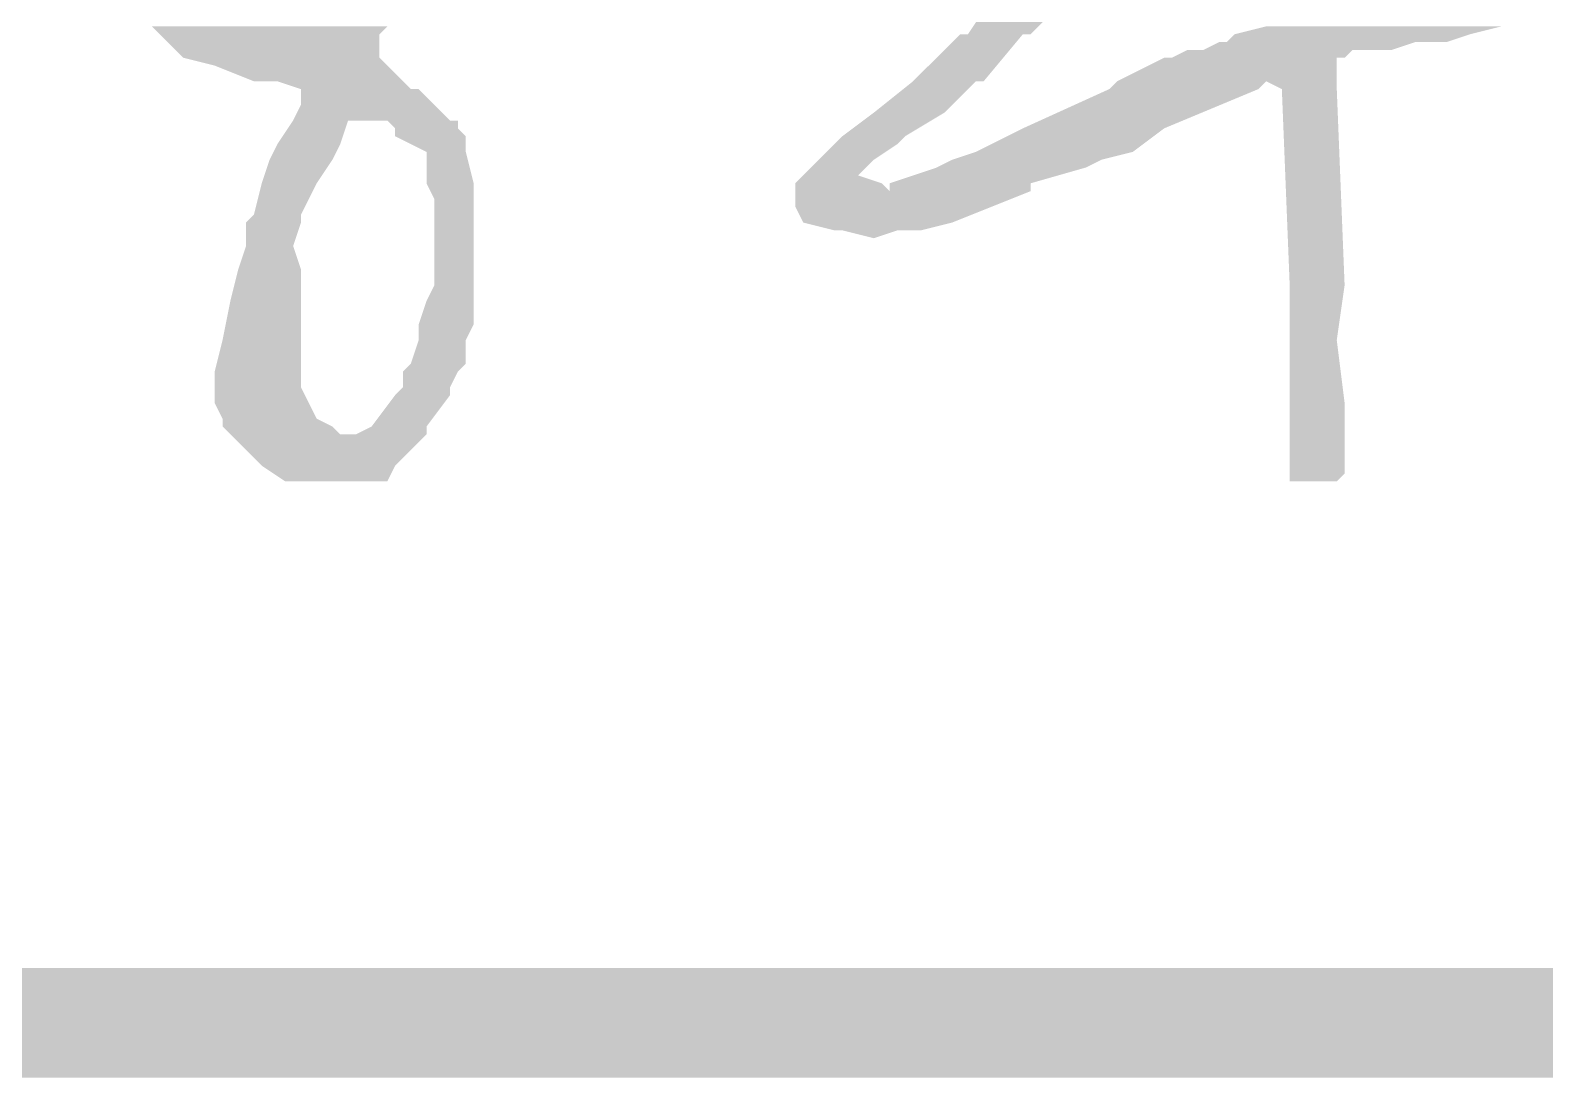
# Model space of a CAD drawing. Header units: millimetres. Extents: x 24 to 410, y 10 to 282.
# Drawn here: x 328.65 to 336.83, y 9.65 to 15.3 of the extents above; entities that cross this region are included whole.
import ezdxf

# ---------------------------------------------------------------- set-up
doc = ezdxf.new("R2010")
doc.units = ezdxf.units.MM
doc.layers.add('Watermark', color=7, linetype='Continuous')

msp = doc.modelspace()

# ---------------------------------------------------------------- hatches: boundary and pattern name
h = msp.add_hatch(color=7)
h.dxf.hatch_style = 2
h.paths.add_polyline_path([(30.395333, 10.244667), (29.802667, 9.652), (409.786667, 10.244667)])
h = msp.add_hatch(color=7)
h.dxf.hatch_style = 2
h.paths.add_polyline_path([(29.802667, 9.652), (409.786667, 10.244667), (410.379333, 9.652)])
at = {"layer": 'Watermark'}
h = msp.add_hatch(color=7, dxfattribs=at)
h.dxf.hatch_style = 2
h.paths.add_polyline_path([(333.798333, 15.409333), (333.713667, 15.282333), (334.052333, 15.282333)])
h = msp.add_hatch(color=7, dxfattribs=at)
h.dxf.hatch_style = 2
h.paths.add_polyline_path([(333.798333, 15.409333), (334.179333, 15.409333), (334.052333, 15.282333)])
h = msp.add_hatch(color=7, dxfattribs=at)
h.dxf.hatch_style = 2
h.paths.add_polyline_path([(329.311, 15.324667), (329.353333, 15.282333), (330.538667, 15.282333)])
h = msp.add_hatch(color=7, dxfattribs=at)
h.dxf.hatch_style = 2
h.paths.add_polyline_path([(329.311, 15.324667), (330.581, 15.324667), (330.538667, 15.282333)])
h = msp.add_hatch(color=7, dxfattribs=at)
h.dxf.hatch_style = 2
h.paths.add_polyline_path([(329.353333, 15.282333), (329.395667, 15.24), (330.538667, 15.24)])
h = msp.add_hatch(color=7, dxfattribs=at)
h.dxf.hatch_style = 2
h.paths.add_polyline_path([(329.353333, 15.282333), (330.538667, 15.282333), (330.538667, 15.24)])
h = msp.add_hatch(color=7, dxfattribs=at)
h.dxf.hatch_style = 2
h.paths.add_polyline_path([(333.671333, 15.282333), (333.417333, 15.028333), (333.798333, 15.028333)])
h = msp.add_hatch(color=7, dxfattribs=at)
h.dxf.hatch_style = 2
h.paths.add_polyline_path([(333.713667, 15.282333), (333.671333, 15.282333), (334.01, 15.282333)])
h = msp.add_hatch(color=7, dxfattribs=at)
h.dxf.hatch_style = 2
h.paths.add_polyline_path([(333.671333, 15.282333), (334.01, 15.282333), (333.798333, 15.028333)])
h = msp.add_hatch(color=7, dxfattribs=at)
h.dxf.hatch_style = 2
h.paths.add_polyline_path([(333.713667, 15.282333), (334.052333, 15.282333), (334.01, 15.282333)])
h = msp.add_hatch(color=7, dxfattribs=at)
h.dxf.hatch_style = 2
h.paths.add_polyline_path([(335.153, 15.282333), (335.110667, 15.24), (336.296, 15.24)])
h = msp.add_hatch(color=7, dxfattribs=at)
h.dxf.hatch_style = 2
h.paths.add_polyline_path([(335.322333, 15.324667), (335.153, 15.282333), (336.423, 15.282333)])
h = msp.add_hatch(color=7, dxfattribs=at)
h.dxf.hatch_style = 2
h.paths.add_polyline_path([(335.153, 15.282333), (336.423, 15.282333), (336.296, 15.24)])
h = msp.add_hatch(color=7, dxfattribs=at)
h.dxf.hatch_style = 2
h.paths.add_polyline_path([(335.322333, 15.324667), (336.592333, 15.324667), (336.423, 15.282333)])
h = msp.add_hatch(color=7, dxfattribs=at)
h.dxf.hatch_style = 2
h.paths.add_polyline_path([(329.395667, 15.24), (329.438, 15.197667), (330.538667, 15.197667)])
h = msp.add_hatch(color=7, dxfattribs=at)
h.dxf.hatch_style = 2
h.paths.add_polyline_path([(329.395667, 15.24), (330.538667, 15.24), (330.538667, 15.197667)])
h = msp.add_hatch(color=7, dxfattribs=at)
h.dxf.hatch_style = 2
h.paths.add_polyline_path([(329.438, 15.197667), (329.480333, 15.155333), (330.538667, 15.155333)])
h = msp.add_hatch(color=7, dxfattribs=at)
h.dxf.hatch_style = 2
h.paths.add_polyline_path([(329.438, 15.197667), (330.538667, 15.197667), (330.538667, 15.155333)])
h = msp.add_hatch(color=7, dxfattribs=at)
h.dxf.hatch_style = 2
h.paths.add_polyline_path([(334.899, 15.197667), (334.814333, 15.155333), (335.745667, 15.155333)])
h = msp.add_hatch(color=7, dxfattribs=at)
h.dxf.hatch_style = 2
h.paths.add_polyline_path([(334.983667, 15.197667), (334.899, 15.197667), (335.788, 15.197667)])
h = msp.add_hatch(color=7, dxfattribs=at)
h.dxf.hatch_style = 2
h.paths.add_polyline_path([(334.899, 15.197667), (335.788, 15.197667), (335.745667, 15.155333)])
h = msp.add_hatch(color=7, dxfattribs=at)
h.dxf.hatch_style = 2
h.paths.add_polyline_path([(335.068333, 15.24), (334.983667, 15.197667), (335.999667, 15.197667)])
h = msp.add_hatch(color=7, dxfattribs=at)
h.dxf.hatch_style = 2
h.paths.add_polyline_path([(334.983667, 15.197667), (335.999667, 15.197667), (335.788, 15.197667)])
h = msp.add_hatch(color=7, dxfattribs=at)
h.dxf.hatch_style = 2
h.paths.add_polyline_path([(335.110667, 15.24), (335.068333, 15.24), (336.126667, 15.24)])
h = msp.add_hatch(color=7, dxfattribs=at)
h.dxf.hatch_style = 2
h.paths.add_polyline_path([(335.068333, 15.24), (336.126667, 15.24), (335.999667, 15.197667)])
h = msp.add_hatch(color=7, dxfattribs=at)
h.dxf.hatch_style = 2
h.paths.add_polyline_path([(335.110667, 15.24), (336.296, 15.24), (336.126667, 15.24)])
h = msp.add_hatch(color=7, dxfattribs=at)
h.dxf.hatch_style = 2
h.paths.add_polyline_path([(329.480333, 15.155333), (329.649667, 15.113), (330.581, 15.113)])
h = msp.add_hatch(color=7, dxfattribs=at)
h.dxf.hatch_style = 2
h.paths.add_polyline_path([(329.480333, 15.155333), (330.538667, 15.155333), (330.581, 15.113)])
h = msp.add_hatch(color=7, dxfattribs=at)
h.dxf.hatch_style = 2
h.paths.add_polyline_path([(334.772, 15.155333), (334.518, 15.028333), (335.703333, 15.028333)])
h = msp.add_hatch(color=7, dxfattribs=at)
h.dxf.hatch_style = 2
h.paths.add_polyline_path([(334.814333, 15.155333), (334.772, 15.155333), (335.703333, 15.155333)])
h = msp.add_hatch(color=7, dxfattribs=at)
h.dxf.hatch_style = 2
h.paths.add_polyline_path([(334.772, 15.155333), (335.703333, 15.155333), (335.703333, 15.028333)])
h = msp.add_hatch(color=7, dxfattribs=at)
h.dxf.hatch_style = 2
h.paths.add_polyline_path([(334.814333, 15.155333), (335.745667, 15.155333), (335.703333, 15.155333)])
h = msp.add_hatch(color=7, dxfattribs=at)
h.dxf.hatch_style = 2
h.paths.add_polyline_path([(329.649667, 15.113), (330.581, 15.113)])
h = msp.add_hatch(color=7, dxfattribs=at)
h.dxf.hatch_style = 2
h.paths.add_polyline_path([(329.649667, 15.113), (330.581, 15.113)])
h = msp.add_hatch(color=7, dxfattribs=at)
h.dxf.hatch_style = 2
h.paths.add_polyline_path([(329.649667, 15.113), (329.861333, 15.028333), (330.665667, 15.028333)])
h = msp.add_hatch(color=7, dxfattribs=at)
h.dxf.hatch_style = 2
h.paths.add_polyline_path([(329.649667, 15.113), (330.581, 15.113), (330.665667, 15.028333)])
h = msp.add_hatch(color=7, dxfattribs=at)
h.dxf.hatch_style = 2
h.paths.add_polyline_path([(329.861333, 15.028333), (330.665667, 15.028333)])
h = msp.add_hatch(color=7, dxfattribs=at)
h.dxf.hatch_style = 2
h.paths.add_polyline_path([(329.861333, 15.028333), (330.665667, 15.028333)])
h = msp.add_hatch(color=7, dxfattribs=at)
h.dxf.hatch_style = 2
h.paths.add_polyline_path([(329.988333, 15.028333), (330.115333, 14.986), (330.708, 14.986)])
h = msp.add_hatch(color=7, dxfattribs=at)
h.dxf.hatch_style = 2
h.paths.add_polyline_path([(329.988333, 15.028333), (330.665667, 15.028333), (330.708, 14.986)])
h = msp.add_hatch(color=7, dxfattribs=at)
h.dxf.hatch_style = 2
h.paths.add_polyline_path([(330.115333, 14.986), (330.750333, 14.986)])
h = msp.add_hatch(color=7, dxfattribs=at)
h.dxf.hatch_style = 2
h.paths.add_polyline_path([(330.115333, 14.986), (330.750333, 14.986)])
h = msp.add_hatch(color=7, dxfattribs=at)
h.dxf.hatch_style = 2
h.paths.add_polyline_path([(330.115333, 14.986), (330.115333, 14.901333), (330.835, 14.901333)])
h = msp.add_hatch(color=7, dxfattribs=at)
h.dxf.hatch_style = 2
h.paths.add_polyline_path([(330.115333, 14.986), (330.750333, 14.986), (330.835, 14.901333)])
h = msp.add_hatch(color=7, dxfattribs=at)
h.dxf.hatch_style = 2
h.paths.add_polyline_path([(333.417333, 15.028333), (333.205667, 14.859), (333.586667, 14.859)])
h = msp.add_hatch(color=7, dxfattribs=at)
h.dxf.hatch_style = 2
h.paths.add_polyline_path([(333.417333, 15.028333), (333.756, 15.028333)])
h = msp.add_hatch(color=7, dxfattribs=at)
h.dxf.hatch_style = 2
h.paths.add_polyline_path([(333.417333, 15.028333), (333.798333, 15.028333), (333.756, 15.028333)])
h = msp.add_hatch(color=7, dxfattribs=at)
h.dxf.hatch_style = 2
h.paths.add_polyline_path([(333.417333, 15.028333), (333.756, 15.028333), (333.586667, 14.859)])
h = msp.add_hatch(color=7, dxfattribs=at)
h.dxf.hatch_style = 2
h.paths.add_polyline_path([(334.475667, 14.986), (334.01, 14.774333), (334.772, 14.774333)])
h = msp.add_hatch(color=7, dxfattribs=at)
h.dxf.hatch_style = 2
h.paths.add_polyline_path([(334.518, 15.028333), (334.475667, 14.986), (335.28, 14.986)])
h = msp.add_hatch(color=7, dxfattribs=at)
h.dxf.hatch_style = 2
h.paths.add_polyline_path([(334.475667, 14.986), (335.28, 14.986), (334.772, 14.774333)])
h = msp.add_hatch(color=7, dxfattribs=at)
h.dxf.hatch_style = 2
h.paths.add_polyline_path([(334.518, 15.028333), (335.322333, 15.028333)])
h = msp.add_hatch(color=7, dxfattribs=at)
h.dxf.hatch_style = 2
h.paths.add_polyline_path([(334.518, 15.028333), (335.322333, 15.028333)])
h = msp.add_hatch(color=7, dxfattribs=at)
h.dxf.hatch_style = 2
h.paths.add_polyline_path([(334.518, 15.028333), (335.322333, 15.028333), (335.28, 14.986)])
h = msp.add_hatch(color=7, dxfattribs=at)
h.dxf.hatch_style = 2
h.paths.add_polyline_path([(335.322333, 15.028333), (335.703333, 15.028333)])
h = msp.add_hatch(color=7, dxfattribs=at)
h.dxf.hatch_style = 2
h.paths.add_polyline_path([(335.322333, 15.028333), (335.703333, 15.028333)])
h = msp.add_hatch(color=7, dxfattribs=at)
h.dxf.hatch_style = 2
h.paths.add_polyline_path([(335.322333, 15.028333), (335.407, 14.986), (335.703333, 14.986)])
h = msp.add_hatch(color=7, dxfattribs=at)
h.dxf.hatch_style = 2
h.paths.add_polyline_path([(335.322333, 15.028333), (335.703333, 15.028333), (335.703333, 14.986)])
h = msp.add_hatch(color=7, dxfattribs=at)
h.dxf.hatch_style = 2
h.paths.add_polyline_path([(335.407, 14.986), (335.449333, 13.927667), (335.745667, 13.927667)])
h = msp.add_hatch(color=7, dxfattribs=at)
h.dxf.hatch_style = 2
h.paths.add_polyline_path([(335.407, 14.986), (335.703333, 14.986), (335.745667, 13.927667)])
h = msp.add_hatch(color=7, dxfattribs=at)
h.dxf.hatch_style = 2
h.paths.add_polyline_path([(330.115333, 14.901333), (330.073, 14.816667), (330.919667, 14.816667)])
h = msp.add_hatch(color=7, dxfattribs=at)
h.dxf.hatch_style = 2
h.paths.add_polyline_path([(330.115333, 14.901333), (330.835, 14.901333), (330.919667, 14.816667)])
h = msp.add_hatch(color=7, dxfattribs=at)
h.dxf.hatch_style = 2
h.paths.add_polyline_path([(330.073, 14.816667), (329.988333, 14.689667), (330.327, 14.689667)])
h = msp.add_hatch(color=7, dxfattribs=at)
h.dxf.hatch_style = 2
h.paths.add_polyline_path([(330.073, 14.816667), (330.454, 14.816667)])
h = msp.add_hatch(color=7, dxfattribs=at)
h.dxf.hatch_style = 2
h.paths.add_polyline_path([(330.073, 14.816667), (330.454, 14.816667)])
h = msp.add_hatch(color=7, dxfattribs=at)
h.dxf.hatch_style = 2
h.paths.add_polyline_path([(330.073, 14.816667), (330.369333, 14.816667)])
h = msp.add_hatch(color=7, dxfattribs=at)
h.dxf.hatch_style = 2
h.paths.add_polyline_path([(330.073, 14.816667), (330.454, 14.816667), (330.369333, 14.816667)])
h = msp.add_hatch(color=7, dxfattribs=at)
h.dxf.hatch_style = 2
h.paths.add_polyline_path([(330.073, 14.816667), (330.369333, 14.816667)])
h = msp.add_hatch(color=7, dxfattribs=at)
h.dxf.hatch_style = 2
h.paths.add_polyline_path([(330.073, 14.816667), (330.369333, 14.816667)])
h = msp.add_hatch(color=7, dxfattribs=at)
h.dxf.hatch_style = 2
h.paths.add_polyline_path([(330.073, 14.816667), (330.369333, 14.816667), (330.327, 14.689667)])
h = msp.add_hatch(color=7, dxfattribs=at)
h.dxf.hatch_style = 2
h.paths.add_polyline_path([(330.454, 14.816667), (330.919667, 14.816667)])
h = msp.add_hatch(color=7, dxfattribs=at)
h.dxf.hatch_style = 2
h.paths.add_polyline_path([(330.454, 14.816667), (330.919667, 14.816667)])
h = msp.add_hatch(color=7, dxfattribs=at)
h.dxf.hatch_style = 2
h.paths.add_polyline_path([(330.454, 14.816667), (330.962, 14.816667)])
h = msp.add_hatch(color=7, dxfattribs=at)
h.dxf.hatch_style = 2
h.paths.add_polyline_path([(330.454, 14.816667), (330.962, 14.816667)])
h = msp.add_hatch(color=7, dxfattribs=at)
h.dxf.hatch_style = 2
h.paths.add_polyline_path([(330.581, 14.816667), (330.623333, 14.774333), (330.962, 14.774333)])
h = msp.add_hatch(color=7, dxfattribs=at)
h.dxf.hatch_style = 2
h.paths.add_polyline_path([(330.581, 14.816667), (330.962, 14.816667), (330.962, 14.774333)])
h = msp.add_hatch(color=7, dxfattribs=at)
h.dxf.hatch_style = 2
h.paths.add_polyline_path([(333.205667, 14.859), (333.036333, 14.732), (333.375, 14.732)])
h = msp.add_hatch(color=7, dxfattribs=at)
h.dxf.hatch_style = 2
h.paths.add_polyline_path([(333.205667, 14.859), (333.586667, 14.859)])
h = msp.add_hatch(color=7, dxfattribs=at)
h.dxf.hatch_style = 2
h.paths.add_polyline_path([(333.205667, 14.859), (333.586667, 14.859)])
h = msp.add_hatch(color=7, dxfattribs=at)
h.dxf.hatch_style = 2
h.paths.add_polyline_path([(333.205667, 14.859), (333.586667, 14.859), (333.375, 14.732)])
h = msp.add_hatch(color=7, dxfattribs=at)
h.dxf.hatch_style = 2
h.paths.add_polyline_path([(330.623333, 14.774333), (330.623333, 14.732), (331.004333, 14.732)])
h = msp.add_hatch(color=7, dxfattribs=at)
h.dxf.hatch_style = 2
h.paths.add_polyline_path([(330.623333, 14.774333), (330.962, 14.774333), (331.004333, 14.732)])
h = msp.add_hatch(color=7, dxfattribs=at)
h.dxf.hatch_style = 2
h.paths.add_polyline_path([(330.623333, 14.732), (330.708, 14.689667), (331.004333, 14.689667)])
h = msp.add_hatch(color=7, dxfattribs=at)
h.dxf.hatch_style = 2
h.paths.add_polyline_path([(330.623333, 14.732), (331.004333, 14.732), (331.004333, 14.689667)])
h = msp.add_hatch(color=7, dxfattribs=at)
h.dxf.hatch_style = 2
h.paths.add_polyline_path([(333.036333, 14.732), (332.994, 14.689667), (333.332667, 14.689667)])
h = msp.add_hatch(color=7, dxfattribs=at)
h.dxf.hatch_style = 2
h.paths.add_polyline_path([(333.036333, 14.732), (333.375, 14.732), (333.332667, 14.689667)])
h = msp.add_hatch(color=7, dxfattribs=at)
h.dxf.hatch_style = 2
h.paths.add_polyline_path([(334.01, 14.774333), (333.756, 14.647333), (334.602667, 14.647333)])
h = msp.add_hatch(color=7, dxfattribs=at)
h.dxf.hatch_style = 2
h.paths.add_polyline_path([(334.01, 14.774333), (334.772, 14.774333), (334.602667, 14.647333)])
h = msp.add_hatch(color=7, dxfattribs=at)
h.dxf.hatch_style = 2
h.paths.add_polyline_path([(329.988333, 14.689667), (329.946, 14.605), (330.284667, 14.605)])
h = msp.add_hatch(color=7, dxfattribs=at)
h.dxf.hatch_style = 2
h.paths.add_polyline_path([(329.988333, 14.689667), (330.327, 14.689667), (330.284667, 14.605)])
h = msp.add_hatch(color=7, dxfattribs=at)
h.dxf.hatch_style = 2
h.paths.add_polyline_path([(330.708, 14.689667), (330.792667, 14.647333), (331.004333, 14.647333)])
h = msp.add_hatch(color=7, dxfattribs=at)
h.dxf.hatch_style = 2
h.paths.add_polyline_path([(330.708, 14.689667), (331.004333, 14.689667), (331.004333, 14.647333)])
h = msp.add_hatch(color=7, dxfattribs=at)
h.dxf.hatch_style = 2
h.paths.add_polyline_path([(330.792667, 14.647333), (331.004333, 14.647333)])
h = msp.add_hatch(color=7, dxfattribs=at)
h.dxf.hatch_style = 2
h.paths.add_polyline_path([(330.792667, 14.647333), (331.004333, 14.647333)])
h = msp.add_hatch(color=7, dxfattribs=at)
h.dxf.hatch_style = 2
h.paths.add_polyline_path([(330.792667, 14.647333), (330.792667, 14.478), (331.046667, 14.478)])
h = msp.add_hatch(color=7, dxfattribs=at)
h.dxf.hatch_style = 2
h.paths.add_polyline_path([(330.792667, 14.647333), (331.004333, 14.647333), (331.046667, 14.478)])
h = msp.add_hatch(color=7, dxfattribs=at)
h.dxf.hatch_style = 2
h.paths.add_polyline_path([(332.994, 14.689667), (332.909333, 14.605), (333.205667, 14.605)])
h = msp.add_hatch(color=7, dxfattribs=at)
h.dxf.hatch_style = 2
h.paths.add_polyline_path([(332.994, 14.689667), (333.332667, 14.689667), (333.205667, 14.605)])
h = msp.add_hatch(color=7, dxfattribs=at)
h.dxf.hatch_style = 2
h.paths.add_polyline_path([(333.756, 14.647333), (333.629, 14.605), (334.433333, 14.605)])
h = msp.add_hatch(color=7, dxfattribs=at)
h.dxf.hatch_style = 2
h.paths.add_polyline_path([(333.756, 14.647333), (334.602667, 14.647333), (334.433333, 14.605)])
h = msp.add_hatch(color=7, dxfattribs=at)
h.dxf.hatch_style = 2
h.paths.add_polyline_path([(329.946, 14.605), (329.903667, 14.478), (330.2, 14.478)])
h = msp.add_hatch(color=7, dxfattribs=at)
h.dxf.hatch_style = 2
h.paths.add_polyline_path([(329.946, 14.605), (330.284667, 14.605)])
h = msp.add_hatch(color=7, dxfattribs=at)
h.dxf.hatch_style = 2
h.paths.add_polyline_path([(329.946, 14.605), (330.284667, 14.605)])
h = msp.add_hatch(color=7, dxfattribs=at)
h.dxf.hatch_style = 2
h.paths.add_polyline_path([(329.946, 14.605), (330.284667, 14.605), (330.2, 14.478)])
h = msp.add_hatch(color=7, dxfattribs=at)
h.dxf.hatch_style = 2
h.paths.add_polyline_path([(332.909333, 14.605), (332.824667, 14.520333), (333.121, 14.520333)])
h = msp.add_hatch(color=7, dxfattribs=at)
h.dxf.hatch_style = 2
h.paths.add_polyline_path([(332.909333, 14.605), (333.205667, 14.605), (333.121, 14.520333)])
h = msp.add_hatch(color=7, dxfattribs=at)
h.dxf.hatch_style = 2
h.paths.add_polyline_path([(333.544333, 14.562667), (333.290333, 14.478), (334.052333, 14.478)])
h = msp.add_hatch(color=7, dxfattribs=at)
h.dxf.hatch_style = 2
h.paths.add_polyline_path([(333.629, 14.605), (333.544333, 14.562667), (334.348667, 14.562667)])
h = msp.add_hatch(color=7, dxfattribs=at)
h.dxf.hatch_style = 2
h.paths.add_polyline_path([(333.544333, 14.562667), (334.348667, 14.562667), (334.052333, 14.478)])
h = msp.add_hatch(color=7, dxfattribs=at)
h.dxf.hatch_style = 2
h.paths.add_polyline_path([(333.629, 14.605), (334.433333, 14.605), (334.348667, 14.562667)])
h = msp.add_hatch(color=7, dxfattribs=at)
h.dxf.hatch_style = 2
h.paths.add_polyline_path([(329.903667, 14.478), (329.861333, 14.308667), (330.115333, 14.308667)])
h = msp.add_hatch(color=7, dxfattribs=at)
h.dxf.hatch_style = 2
h.paths.add_polyline_path([(329.903667, 14.478), (330.2, 14.478)])
h = msp.add_hatch(color=7, dxfattribs=at)
h.dxf.hatch_style = 2
h.paths.add_polyline_path([(329.903667, 14.478), (330.2, 14.478)])
h = msp.add_hatch(color=7, dxfattribs=at)
h.dxf.hatch_style = 2
h.paths.add_polyline_path([(329.903667, 14.478), (330.2, 14.478), (330.115333, 14.308667)])
h = msp.add_hatch(color=7, dxfattribs=at)
h.dxf.hatch_style = 2
h.paths.add_polyline_path([(330.792667, 14.478), (330.835, 14.393333), (331.046667, 14.393333)])
h = msp.add_hatch(color=7, dxfattribs=at)
h.dxf.hatch_style = 2
h.paths.add_polyline_path([(330.792667, 14.478), (331.046667, 14.478), (331.046667, 14.393333)])
h = msp.add_hatch(color=7, dxfattribs=at)
h.dxf.hatch_style = 2
h.paths.add_polyline_path([(332.824667, 14.520333), (332.782333, 14.478), (333.248, 14.478)])
h = msp.add_hatch(color=7, dxfattribs=at)
h.dxf.hatch_style = 2
h.paths.add_polyline_path([(332.782333, 14.478), (332.782333, 14.435667), (333.290333, 14.435667)])
h = msp.add_hatch(color=7, dxfattribs=at)
h.dxf.hatch_style = 2
h.paths.add_polyline_path([(332.782333, 14.478), (333.248, 14.478), (333.290333, 14.435667)])
h = msp.add_hatch(color=7, dxfattribs=at)
h.dxf.hatch_style = 2
h.paths.add_polyline_path([(332.824667, 14.520333), (333.121, 14.520333)])
h = msp.add_hatch(color=7, dxfattribs=at)
h.dxf.hatch_style = 2
h.paths.add_polyline_path([(332.824667, 14.520333), (333.121, 14.520333)])
h = msp.add_hatch(color=7, dxfattribs=at)
h.dxf.hatch_style = 2
h.paths.add_polyline_path([(332.824667, 14.520333), (333.121, 14.520333), (333.248, 14.478)])
h = msp.add_hatch(color=7, dxfattribs=at)
h.dxf.hatch_style = 2
h.paths.add_polyline_path([(333.290333, 14.478), (333.290333, 14.435667), (334.052333, 14.435667)])
h = msp.add_hatch(color=7, dxfattribs=at)
h.dxf.hatch_style = 2
h.paths.add_polyline_path([(333.290333, 14.478), (334.052333, 14.478), (334.052333, 14.435667)])
h = msp.add_hatch(color=7, dxfattribs=at)
h.dxf.hatch_style = 2
h.paths.add_polyline_path([(330.835, 14.393333), (330.835, 14.266333), (331.046667, 14.266333)])
h = msp.add_hatch(color=7, dxfattribs=at)
h.dxf.hatch_style = 2
h.paths.add_polyline_path([(330.835, 14.393333), (331.046667, 14.393333), (331.046667, 14.266333)])
h = msp.add_hatch(color=7, dxfattribs=at)
h.dxf.hatch_style = 2
h.paths.add_polyline_path([(332.782333, 14.435667), (332.782333, 14.351), (333.840667, 14.351)])
h = msp.add_hatch(color=7, dxfattribs=at)
h.dxf.hatch_style = 2
h.paths.add_polyline_path([(332.782333, 14.435667), (334.052333, 14.435667), (333.840667, 14.351)])
h = msp.add_hatch(color=7, dxfattribs=at)
h.dxf.hatch_style = 2
h.paths.add_polyline_path([(329.861333, 14.308667), (329.819, 14.266333), (330.115333, 14.266333)])
h = msp.add_hatch(color=7, dxfattribs=at)
h.dxf.hatch_style = 2
h.paths.add_polyline_path([(329.861333, 14.308667), (330.115333, 14.308667), (330.115333, 14.266333)])
h = msp.add_hatch(color=7, dxfattribs=at)
h.dxf.hatch_style = 2
h.paths.add_polyline_path([(332.782333, 14.351), (332.824667, 14.266333), (333.629, 14.266333)])
h = msp.add_hatch(color=7, dxfattribs=at)
h.dxf.hatch_style = 2
h.paths.add_polyline_path([(332.782333, 14.351), (333.840667, 14.351), (333.629, 14.266333)])
h = msp.add_hatch(color=7, dxfattribs=at)
h.dxf.hatch_style = 2
h.paths.add_polyline_path([(329.819, 14.266333), (329.819, 14.139333), (330.073, 14.139333)])
h = msp.add_hatch(color=7, dxfattribs=at)
h.dxf.hatch_style = 2
h.paths.add_polyline_path([(329.819, 14.266333), (330.115333, 14.266333), (330.073, 14.139333)])
h = msp.add_hatch(color=7, dxfattribs=at)
h.dxf.hatch_style = 2
h.paths.add_polyline_path([(330.835, 14.266333), (330.835, 14.139333), (331.046667, 14.139333)])
h = msp.add_hatch(color=7, dxfattribs=at)
h.dxf.hatch_style = 2
h.paths.add_polyline_path([(330.835, 14.266333), (331.046667, 14.266333), (331.046667, 14.139333)])
h = msp.add_hatch(color=7, dxfattribs=at)
h.dxf.hatch_style = 2
h.paths.add_polyline_path([(332.824667, 14.266333), (332.994, 14.224), (333.459667, 14.224)])
h = msp.add_hatch(color=7, dxfattribs=at)
h.dxf.hatch_style = 2
h.paths.add_polyline_path([(332.824667, 14.266333), (333.629, 14.266333), (333.459667, 14.224)])
h = msp.add_hatch(color=7, dxfattribs=at)
h.dxf.hatch_style = 2
h.paths.add_polyline_path([(332.994, 14.224), (333.332667, 14.224)])
h = msp.add_hatch(color=7, dxfattribs=at)
h.dxf.hatch_style = 2
h.paths.add_polyline_path([(332.994, 14.224), (333.459667, 14.224), (333.332667, 14.224)])
h = msp.add_hatch(color=7, dxfattribs=at)
h.dxf.hatch_style = 2
h.paths.add_polyline_path([(333.036333, 14.224), (333.332667, 14.224), (333.205667, 14.181667)])
h = msp.add_hatch(color=7, dxfattribs=at)
h.dxf.hatch_style = 2
h.paths.add_polyline_path([(329.819, 14.139333), (329.776667, 14.012333), (330.115333, 14.012333)])
h = msp.add_hatch(color=7, dxfattribs=at)
h.dxf.hatch_style = 2
h.paths.add_polyline_path([(329.819, 14.139333), (330.073, 14.139333)])
h = msp.add_hatch(color=7, dxfattribs=at)
h.dxf.hatch_style = 2
h.paths.add_polyline_path([(329.819, 14.139333), (330.073, 14.139333)])
h = msp.add_hatch(color=7, dxfattribs=at)
h.dxf.hatch_style = 2
h.paths.add_polyline_path([(329.819, 14.139333), (330.073, 14.139333), (330.115333, 14.012333)])
h = msp.add_hatch(color=7, dxfattribs=at)
h.dxf.hatch_style = 2
h.paths.add_polyline_path([(330.835, 14.139333), (330.835, 14.097), (331.046667, 14.097)])
h = msp.add_hatch(color=7, dxfattribs=at)
h.dxf.hatch_style = 2
h.paths.add_polyline_path([(330.835, 14.139333), (331.046667, 14.139333), (331.046667, 14.097)])
h = msp.add_hatch(color=7, dxfattribs=at)
h.dxf.hatch_style = 2
h.paths.add_polyline_path([(330.835, 14.097), (330.835, 13.927667), (331.046667, 13.927667)])
h = msp.add_hatch(color=7, dxfattribs=at)
h.dxf.hatch_style = 2
h.paths.add_polyline_path([(330.835, 14.097), (331.046667, 14.097), (331.046667, 13.927667)])
h = msp.add_hatch(color=7, dxfattribs=at)
h.dxf.hatch_style = 2
h.paths.add_polyline_path([(329.776667, 14.012333), (329.734333, 13.843), (330.115333, 13.843)])
h = msp.add_hatch(color=7, dxfattribs=at)
h.dxf.hatch_style = 2
h.paths.add_polyline_path([(329.776667, 14.012333), (330.115333, 14.012333)])
h = msp.add_hatch(color=7, dxfattribs=at)
h.dxf.hatch_style = 2
h.paths.add_polyline_path([(329.776667, 14.012333), (330.115333, 14.012333)])
h = msp.add_hatch(color=7, dxfattribs=at)
h.dxf.hatch_style = 2
h.paths.add_polyline_path([(329.776667, 14.012333), (330.115333, 14.012333), (330.115333, 13.843)])
h = msp.add_hatch(color=7, dxfattribs=at)
h.dxf.hatch_style = 2
h.paths.add_polyline_path([(330.835, 13.927667), (330.792667, 13.843), (331.046667, 13.843)])
h = msp.add_hatch(color=7, dxfattribs=at)
h.dxf.hatch_style = 2
h.paths.add_polyline_path([(330.835, 13.927667), (331.046667, 13.927667), (331.046667, 13.843)])
h = msp.add_hatch(color=7, dxfattribs=at)
h.dxf.hatch_style = 2
h.paths.add_polyline_path([(335.449333, 13.927667), (335.449333, 13.631333), (335.703333, 13.631333)])
h = msp.add_hatch(color=7, dxfattribs=at)
h.dxf.hatch_style = 2
h.paths.add_polyline_path([(335.449333, 13.927667), (335.745667, 13.927667), (335.703333, 13.631333)])
h = msp.add_hatch(color=7, dxfattribs=at)
h.dxf.hatch_style = 2
h.paths.add_polyline_path([(329.734333, 13.843), (329.692, 13.631333), (330.115333, 13.631333)])
h = msp.add_hatch(color=7, dxfattribs=at)
h.dxf.hatch_style = 2
h.paths.add_polyline_path([(329.734333, 13.843), (330.115333, 13.843)])
h = msp.add_hatch(color=7, dxfattribs=at)
h.dxf.hatch_style = 2
h.paths.add_polyline_path([(329.734333, 13.843), (330.115333, 13.843)])
h = msp.add_hatch(color=7, dxfattribs=at)
h.dxf.hatch_style = 2
h.paths.add_polyline_path([(329.734333, 13.843), (330.115333, 13.843), (330.115333, 13.631333)])
h = msp.add_hatch(color=7, dxfattribs=at)
h.dxf.hatch_style = 2
h.paths.add_polyline_path([(330.792667, 13.843), (330.750333, 13.716), (331.046667, 13.716)])
h = msp.add_hatch(color=7, dxfattribs=at)
h.dxf.hatch_style = 2
h.paths.add_polyline_path([(330.792667, 13.843), (331.046667, 13.843), (331.046667, 13.716)])
h = msp.add_hatch(color=7, dxfattribs=at)
h.dxf.hatch_style = 2
h.paths.add_polyline_path([(330.750333, 13.716), (330.750333, 13.631333), (331.004333, 13.631333)])
h = msp.add_hatch(color=7, dxfattribs=at)
h.dxf.hatch_style = 2
h.paths.add_polyline_path([(330.750333, 13.716), (331.046667, 13.716), (331.004333, 13.631333)])
h = msp.add_hatch(color=7, dxfattribs=at)
h.dxf.hatch_style = 2
h.paths.add_polyline_path([(329.692, 13.631333), (329.649667, 13.462), (330.115333, 13.462)])
h = msp.add_hatch(color=7, dxfattribs=at)
h.dxf.hatch_style = 2
h.paths.add_polyline_path([(329.692, 13.631333), (330.115333, 13.631333)])
h = msp.add_hatch(color=7, dxfattribs=at)
h.dxf.hatch_style = 2
h.paths.add_polyline_path([(329.692, 13.631333), (330.115333, 13.631333)])
h = msp.add_hatch(color=7, dxfattribs=at)
h.dxf.hatch_style = 2
h.paths.add_polyline_path([(329.692, 13.631333), (330.115333, 13.631333), (330.115333, 13.462)])
h = msp.add_hatch(color=7, dxfattribs=at)
h.dxf.hatch_style = 2
h.paths.add_polyline_path([(330.750333, 13.631333), (330.708, 13.504333), (331.004333, 13.504333)])
h = msp.add_hatch(color=7, dxfattribs=at)
h.dxf.hatch_style = 2
h.paths.add_polyline_path([(330.750333, 13.631333), (331.004333, 13.631333), (331.004333, 13.504333)])
h = msp.add_hatch(color=7, dxfattribs=at)
h.dxf.hatch_style = 2
h.paths.add_polyline_path([(335.449333, 13.631333), (335.449333, 13.292667), (335.745667, 13.292667)])
h = msp.add_hatch(color=7, dxfattribs=at)
h.dxf.hatch_style = 2
h.paths.add_polyline_path([(335.449333, 13.631333), (335.703333, 13.631333), (335.745667, 13.292667)])
h = msp.add_hatch(color=7, dxfattribs=at)
h.dxf.hatch_style = 2
h.paths.add_polyline_path([(330.708, 13.504333), (330.665667, 13.462), (330.962, 13.462)])
h = msp.add_hatch(color=7, dxfattribs=at)
h.dxf.hatch_style = 2
h.paths.add_polyline_path([(330.708, 13.504333), (331.004333, 13.504333), (330.962, 13.462)])
h = msp.add_hatch(color=7, dxfattribs=at)
h.dxf.hatch_style = 2
h.paths.add_polyline_path([(329.649667, 13.462), (330.115333, 13.462)])
h = msp.add_hatch(color=7, dxfattribs=at)
h.dxf.hatch_style = 2
h.paths.add_polyline_path([(329.649667, 13.462), (330.115333, 13.462)])
h = msp.add_hatch(color=7, dxfattribs=at)
h.dxf.hatch_style = 2
h.paths.add_polyline_path([(329.649667, 13.462), (329.649667, 13.377333), (330.115333, 13.377333)])
h = msp.add_hatch(color=7, dxfattribs=at)
h.dxf.hatch_style = 2
h.paths.add_polyline_path([(329.649667, 13.462), (330.115333, 13.462), (330.115333, 13.377333)])
h = msp.add_hatch(color=7, dxfattribs=at)
h.dxf.hatch_style = 2
h.paths.add_polyline_path([(330.665667, 13.462), (330.665667, 13.377333), (330.919667, 13.377333)])
h = msp.add_hatch(color=7, dxfattribs=at)
h.dxf.hatch_style = 2
h.paths.add_polyline_path([(330.665667, 13.462), (330.962, 13.462), (330.919667, 13.377333)])
h = msp.add_hatch(color=7, dxfattribs=at)
h.dxf.hatch_style = 2
h.paths.add_polyline_path([(329.649667, 13.377333), (329.649667, 13.292667), (330.157667, 13.292667)])
h = msp.add_hatch(color=7, dxfattribs=at)
h.dxf.hatch_style = 2
h.paths.add_polyline_path([(329.649667, 13.377333), (330.115333, 13.377333), (330.157667, 13.292667)])
h = msp.add_hatch(color=7, dxfattribs=at)
h.dxf.hatch_style = 2
h.paths.add_polyline_path([(330.623333, 13.335), (330.496333, 13.165667), (330.792667, 13.165667)])
h = msp.add_hatch(color=7, dxfattribs=at)
h.dxf.hatch_style = 2
h.paths.add_polyline_path([(330.665667, 13.377333), (330.623333, 13.335), (330.919667, 13.335)])
h = msp.add_hatch(color=7, dxfattribs=at)
h.dxf.hatch_style = 2
h.paths.add_polyline_path([(330.623333, 13.335), (330.919667, 13.335), (330.792667, 13.165667)])
h = msp.add_hatch(color=7, dxfattribs=at)
h.dxf.hatch_style = 2
h.paths.add_polyline_path([(330.665667, 13.377333), (330.919667, 13.377333), (330.919667, 13.335)])
h = msp.add_hatch(color=7, dxfattribs=at)
h.dxf.hatch_style = 2
h.paths.add_polyline_path([(329.649667, 13.292667), (329.692, 13.208), (330.2, 13.208)])
h = msp.add_hatch(color=7, dxfattribs=at)
h.dxf.hatch_style = 2
h.paths.add_polyline_path([(329.649667, 13.292667), (330.157667, 13.292667), (330.2, 13.208)])
h = msp.add_hatch(color=7, dxfattribs=at)
h.dxf.hatch_style = 2
h.paths.add_polyline_path([(335.449333, 13.292667), (335.449333, 13.208), (335.745667, 13.208)])
h = msp.add_hatch(color=7, dxfattribs=at)
h.dxf.hatch_style = 2
h.paths.add_polyline_path([(335.449333, 13.292667), (335.745667, 13.292667), (335.745667, 13.208)])
h = msp.add_hatch(color=7, dxfattribs=at)
h.dxf.hatch_style = 2
h.paths.add_polyline_path([(329.692, 13.208), (329.692, 13.165667), (330.284667, 13.165667)])
h = msp.add_hatch(color=7, dxfattribs=at)
h.dxf.hatch_style = 2
h.paths.add_polyline_path([(329.692, 13.208), (330.2, 13.208), (330.284667, 13.165667)])
h = msp.add_hatch(color=7, dxfattribs=at)
h.dxf.hatch_style = 2
h.paths.add_polyline_path([(329.692, 13.165667), (329.734333, 13.123333), (330.327, 13.123333)])
h = msp.add_hatch(color=7, dxfattribs=at)
h.dxf.hatch_style = 2
h.paths.add_polyline_path([(329.692, 13.165667), (330.284667, 13.165667), (330.327, 13.123333)])
h = msp.add_hatch(color=7, dxfattribs=at)
h.dxf.hatch_style = 2
h.paths.add_polyline_path([(330.496333, 13.165667), (330.411667, 13.123333), (330.792667, 13.123333)])
h = msp.add_hatch(color=7, dxfattribs=at)
h.dxf.hatch_style = 2
h.paths.add_polyline_path([(330.496333, 13.165667), (330.792667, 13.165667), (330.792667, 13.123333)])
h = msp.add_hatch(color=7, dxfattribs=at)
h.dxf.hatch_style = 2
h.paths.add_polyline_path([(335.449333, 13.208), (335.449333, 12.911667), (335.745667, 12.911667)])
h = msp.add_hatch(color=7, dxfattribs=at)
h.dxf.hatch_style = 2
h.paths.add_polyline_path([(335.449333, 13.208), (335.745667, 13.208), (335.745667, 12.911667)])
h = msp.add_hatch(color=7, dxfattribs=at)
h.dxf.hatch_style = 2
h.paths.add_polyline_path([(329.734333, 13.123333), (330.369333, 13.123333)])
h = msp.add_hatch(color=7, dxfattribs=at)
h.dxf.hatch_style = 2
h.paths.add_polyline_path([(329.734333, 13.123333), (330.369333, 13.123333)])
h = msp.add_hatch(color=7, dxfattribs=at)
h.dxf.hatch_style = 2
h.paths.add_polyline_path([(329.734333, 13.123333), (329.819, 13.038667), (330.708, 13.038667)])
h = msp.add_hatch(color=7, dxfattribs=at)
h.dxf.hatch_style = 2
h.paths.add_polyline_path([(329.734333, 13.123333), (330.792667, 13.123333), (330.708, 13.038667)])
h = msp.add_hatch(color=7, dxfattribs=at)
h.dxf.hatch_style = 2
h.paths.add_polyline_path([(330.411667, 13.123333), (330.369333, 13.123333), (330.792667, 13.123333)])
h = msp.add_hatch(color=7, dxfattribs=at)
h.dxf.hatch_style = 2
h.paths.add_polyline_path([(330.411667, 13.123333), (330.792667, 13.123333)])
h = msp.add_hatch(color=7, dxfattribs=at)
h.dxf.hatch_style = 2
h.paths.add_polyline_path([(329.819, 13.038667), (330.708, 13.038667)])
h = msp.add_hatch(color=7, dxfattribs=at)
h.dxf.hatch_style = 2
h.paths.add_polyline_path([(329.819, 13.038667), (330.708, 13.038667)])
h = msp.add_hatch(color=7, dxfattribs=at)
h.dxf.hatch_style = 2
h.paths.add_polyline_path([(329.819, 13.038667), (329.861333, 12.996333), (330.665667, 12.996333)])
h = msp.add_hatch(color=7, dxfattribs=at)
h.dxf.hatch_style = 2
h.paths.add_polyline_path([(329.819, 13.038667), (330.708, 13.038667), (330.665667, 12.996333)])
h = msp.add_hatch(color=7, dxfattribs=at)
h.dxf.hatch_style = 2
h.paths.add_polyline_path([(329.861333, 12.996333), (329.903667, 12.954), (330.623333, 12.954)])
h = msp.add_hatch(color=7, dxfattribs=at)
h.dxf.hatch_style = 2
h.paths.add_polyline_path([(329.861333, 12.996333), (330.665667, 12.996333), (330.623333, 12.954)])
h = msp.add_hatch(color=7, dxfattribs=at)
h.dxf.hatch_style = 2
h.paths.add_polyline_path([(329.903667, 12.954), (330.030667, 12.869333), (330.581, 12.869333)])
h = msp.add_hatch(color=7, dxfattribs=at)
h.dxf.hatch_style = 2
h.paths.add_polyline_path([(329.903667, 12.954), (330.623333, 12.954), (330.581, 12.869333)])
h = msp.add_hatch(color=7, dxfattribs=at)
h.dxf.hatch_style = 2
h.paths.add_polyline_path([(335.449333, 12.911667), (335.745667, 12.911667)])
h = msp.add_hatch(color=7, dxfattribs=at)
h.dxf.hatch_style = 2
h.paths.add_polyline_path([(335.449333, 12.911667), (335.745667, 12.911667)])
h = msp.add_hatch(color=7, dxfattribs=at)
h.dxf.hatch_style = 2
h.paths.add_polyline_path([(335.449333, 12.911667), (335.449333, 12.869333), (335.703333, 12.869333)])
h = msp.add_hatch(color=7, dxfattribs=at)
h.dxf.hatch_style = 2
h.paths.add_polyline_path([(335.449333, 12.911667), (335.745667, 12.911667), (335.703333, 12.869333)])
h = msp.add_hatch(color=7, dxfattribs=at)
h.dxf.hatch_style = 2
h.paths.add_polyline_path([(330.030667, 12.869333), (330.581, 12.869333)])
h = msp.add_hatch(color=7, dxfattribs=at)
h.dxf.hatch_style = 2
h.paths.add_polyline_path([(330.030667, 12.869333), (330.581, 12.869333)])

doc.saveas('drawing.dxf')
